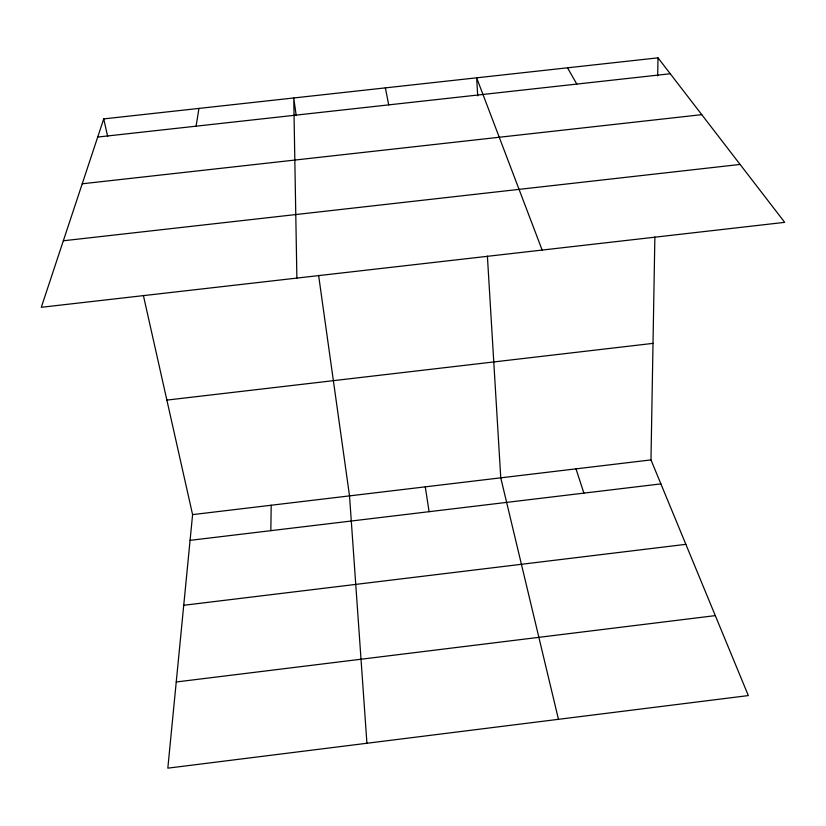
<?xml version="1.0" encoding="UTF-8"?>
<svg xmlns="http://www.w3.org/2000/svg" width="826" height="826" viewBox="0 0 826 826"><rect width="100%" height="100%" fill="white"/><g stroke="black" fill="none" stroke-linecap="round" stroke-linejoin="round"><path stroke-width="1.24" d="M270.835 530.664L271.196 505.233M143.373 295.429L192.592 514.619L167.823 768.159L748.335 695.575L650.981 459.906L654.873 237M657.682 75.909L658.002 57.841L103.725 118.903L41.3 307.293L784.7 222.349L658.002 57.841M196.103 126.171L198.942 108.412M176.248 681.977L715.306 615.618M183.733 605.282L685.859 544.334M192.592 514.619L650.981 459.906M190.083 540.349L660.883 483.891M166.873 400.094L653.015 343.368M82.228 183.785L701.759 114.659M63.334 240.779L740.096 164.436M97.705 137.054L670.247 73.751M567.503 67.815L576.806 84.087M542.155 250.071L476.633 77.82L477.717 95.806M576.001 468.858L583.899 493.122M558.459 719.312L500.762 477.831L487.392 256.132M103.725 118.903L107.659 136.424M385.381 87.876L388.705 104.881M425.276 486.844L429.097 511.686M296.214 115.578L293.746 97.974L296.885 278.094M318.619 275.409L349.522 495.889L366.93 743.266"/></g></svg>
